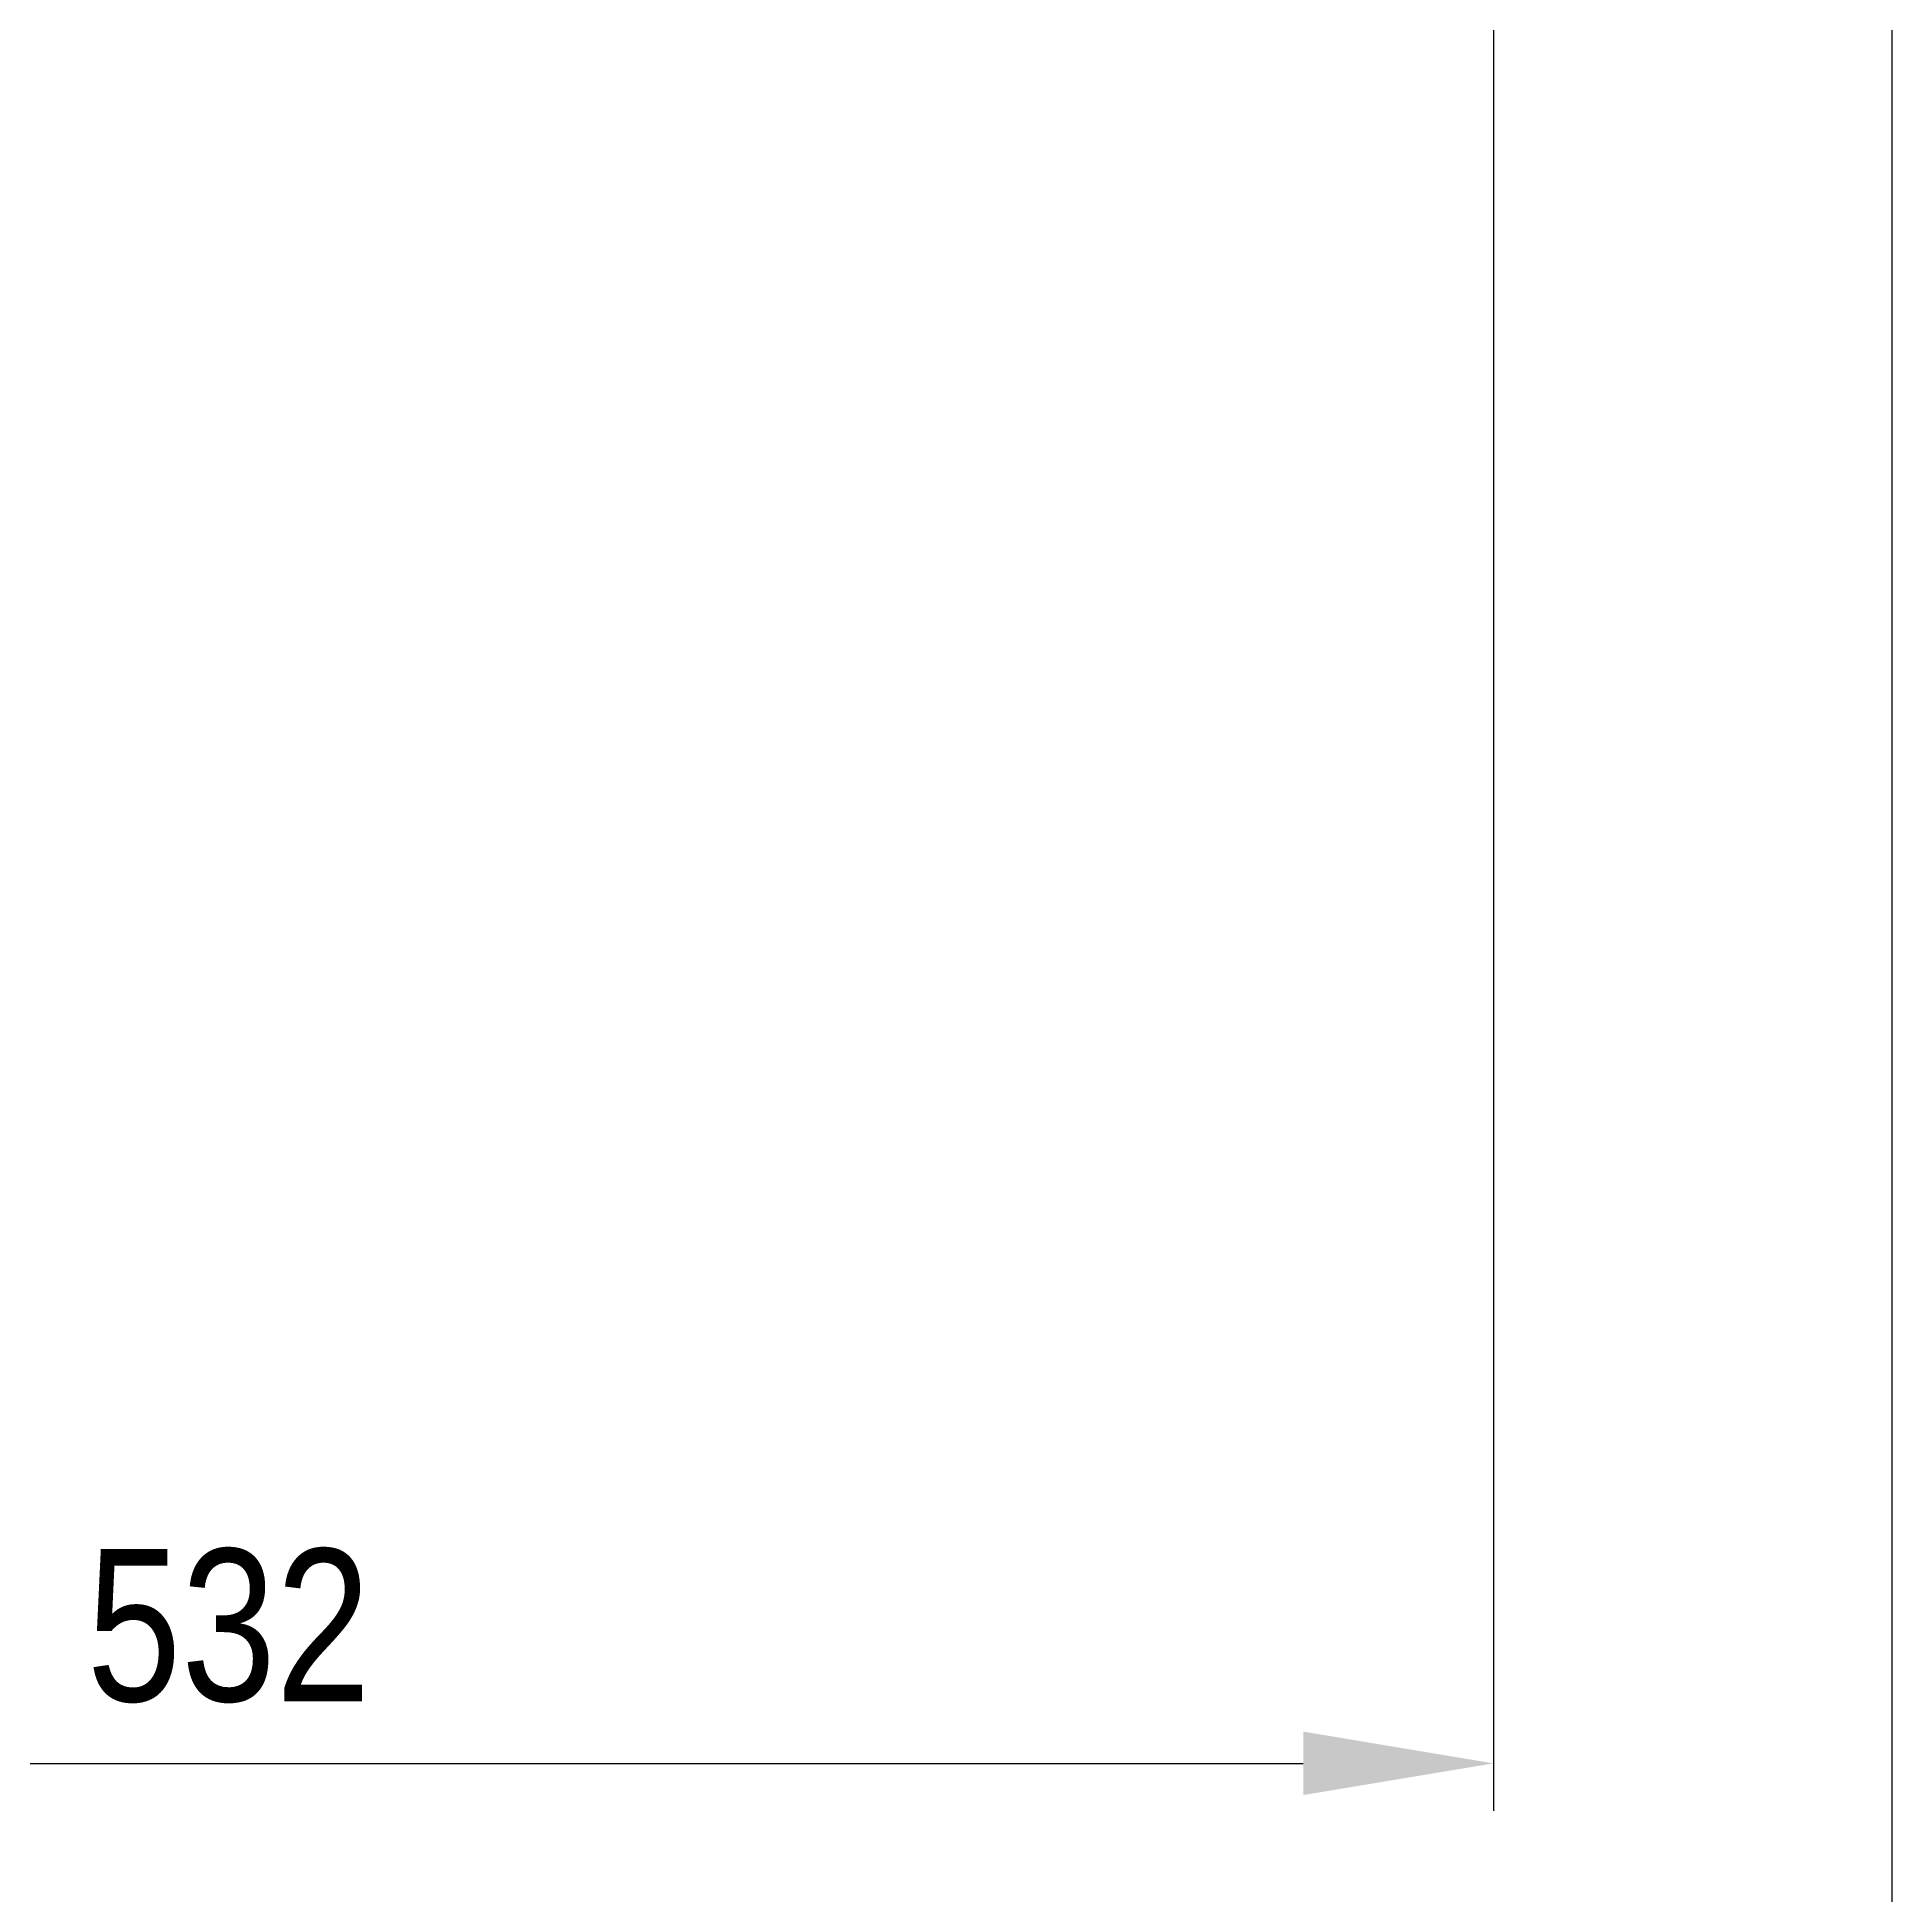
# Model space of a CAD drawing. Header units: millimetres. Extents: x 25115 to 31055, y 5999 to 10199.
# Drawn here: x 27667.1 to 28057.1, y 6620.2 to 7010.7 of the extents above; entities that cross this region are included whole.
import ezdxf

# ---------------------------------------------------------------- set-up
doc = ezdxf.new("R2010")
doc.units = ezdxf.units.MM
doc.header["$LTSCALE"] = 0.3
doc.linetypes.add('INCONTINUOUS', pattern=[200000.001, 200000, -0.001])
doc.layers.add('KOTY', color=3, linetype='INCONTINUOUS', lineweight=9)
doc.styles.add('SEACAD_Arial', font='arial.ttf', dxfattribs={"width": 0.8})
doc.dimstyles.new('ISO-25', dxfattribs={"dimtxt": 1.6, "dimasz": 2, "dimexe": 0.5, "dimexo": 1.5, "dimtad": 1, "dimdec": 0, "dimtxsty": 'SEACAD_Arial', "dimcen": 2, "dimadec": 0, "dimazin": 0, "dimtfac": 1, "dimtdec": 0, "dimtmove": 0, "dimatfit": 3, "dimfxl": 1, "dimarcsym": 0})

# ---------------------------------------------------------------- blocks, each defined once
blk = doc.blocks.new('*D428')
at = {"layer": 'Defpoints', "color": 0}
for p in [(27357.13, 7139.35), (28057.13, 7139.35), (28057.13, 6473.58)]:
    blk.add_point(p, dxfattribs=at)
at = {"layer": 'KOTY', "color": 0, "lineweight": -2}
for p, q in [((27357.13, 7109.35), (27357.13, 6463.58)), ((28057.13, 7109.35), (28057.13, 6463.58)), ((27397.13, 6473.58), (28017.13, 6473.58))]:
    blk.add_line(p, q, dxfattribs=at)
at = {"layer": 'KOTY', "color": 0}
for points in [[(27397.13, 6480.24), (27397.13, 6466.91), (27357.13, 6473.58)], [(28017.13, 6466.91), (28017.13, 6480.24), (28057.13, 6473.58)]]:
    blk.add_solid(points, dxfattribs=at)
at = {"layer": 'KOTY', "color": 0, "insert": (27707.13, 6502.41), "char_height": 32, "attachment_point": 5, "style": 'SEACAD_Arial'}
blk.add_mtext('700', dxfattribs=at)
blk = doc.blocks.new('*D427')
at = {"layer": 'Defpoints', "color": 0}
for p in [(27441.39, 7198.85), (27973.37, 7198.85), (27973.37, 6647.86)]:
    blk.add_point(p, dxfattribs=at)
at = {"layer": 'KOTY', "color": 0, "lineweight": -2}
for p, q in [((27441.39, 7168.85), (27441.39, 6637.86)), ((27973.37, 7168.85), (27973.37, 6637.86)), ((27481.39, 6647.86), (27933.37, 6647.86))]:
    blk.add_line(p, q, dxfattribs=at)
at = {"layer": 'KOTY', "color": 0}
for points in [[(27481.39, 6654.53), (27481.39, 6641.19), (27441.39, 6647.86)], [(27933.37, 6641.19), (27933.37, 6654.53), (27973.37, 6647.86)]]:
    blk.add_solid(points, dxfattribs=at)
at = {"layer": 'KOTY', "color": 0, "insert": (27707.38, 6676.7), "char_height": 32, "attachment_point": 5, "style": 'SEACAD_Arial'}
blk.add_mtext('532', dxfattribs=at)

msp = doc.modelspace()

# ---------------------------------------------------------------- dimensions: what is measured, and where the dimension line sits
at = {"layer": 'KOTY'}
for base, p1, p2, picture, middle in [((27973.37, 6647.86), (27441.39, 7198.85), (27973.37, 7198.85), '*D427', (27707.38, 6647.86)), ((28057.13, 6473.58), (27357.13, 7139.35), (28057.13, 7139.35), '*D428', (27707.13, 6473.58))]:
    dim = msp.add_linear_dim(base=base, p1=p1, p2=p2, dimstyle='ISO-25', override={"dimlfac": 1, "dimtxsty": 'SEACAD_Arial', "dimsah": 1, "dimtolj": 0}, dxfattribs=at)
    dim.commit()
    dim.dimension.update_dxf_attribs({"geometry": picture, "text_midpoint": middle, "dimtype": 160})

doc.saveas('drawing.dxf')
